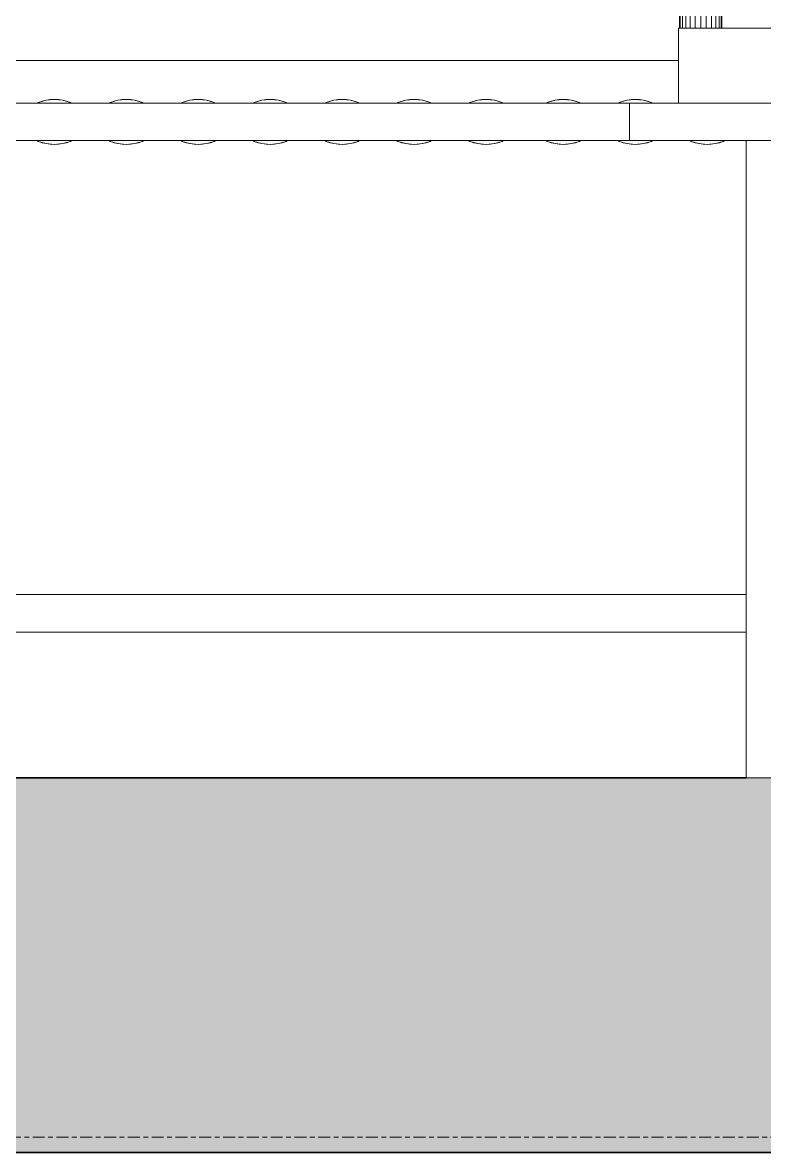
# Model space of a CAD drawing. Header units: centimetres. Extents: x -13467 to 3766, y -437 to 1921.
# Drawn here: x -4108.5 to -4009.6, y 44 to 194.7 of the extents above; entities that cross this region are included whole.
import ezdxf

# ---------------------------------------------------------------- set-up
doc = ezdxf.new("R2010")
doc.units = ezdxf.units.CM
doc.linetypes.add('Centre', pattern=[3.175, 0.635, -0.475, 1.59, -0.475])
for name, color, linetype, lineweight in [('A-FLOR', 7, 'Continuous', 9), ('A-FLOR-LEVL', 7, 'Continuous', 9), ('A-FLOR-PATT', 7, 'Continuous', 35), ('M-EQPM', 7, 'Continuous', 9)]:
    doc.layers.add(name, color=color, linetype=linetype, lineweight=lineweight)

# ---------------------------------------------------------------- blocks, each defined once
blk = doc.blocks.new('PQ_RVR_EST-01_ZZ_ZZ_MO_T_A_rvt-2-Sección 1-2')
at = {"layer": 'A-FLOR-PATT', "lineweight": 9, "true_color": 0x9a9a9a}
blk.add_hatch(color=253, dxfattribs=at).paths.add_polyline_path([(-4386.6, 44), (2113.1, 44), (2113.1, 94), (-4386.6, 94), (-4386.6, 55.83)])
at = {"layer": 'A-FLOR', "lineweight": 35}
for p, q in [((-3460.65, 94), (-4386.6, 94)), ((-4386.6, 44), (1960.17, 44))]:
    blk.add_line(p, q, dxfattribs=at)
blk = doc.blocks.new('EQ-04-003 - EQ-04-003_dwg_Agrupar_512-1535238-Sección 1-2')
at = {"layer": 'M-EQPM', "color": 253, "true_color": 0x999999}
for p, q in [((-3426.09, 194), (-3469.68, 194)), ((-3469.68, 194), (-3469.68, 184)), ((-3469.68, 184), (-3469.68, 194)), ((-3426.09, 194), (-3469.68, 194)), ((-3469.68, 184), (-3469.68, 194)), ((-3426.09, 194), (-3426.09, 184)), ((-3426.09, 194), (-3426.09, 184))]:
    blk.add_line(p, q, dxfattribs=at)
at = {"layer": 'M-EQPM', "color": 253, "true_color": 0x999999, "flags": 128}
blk.add_lwpolyline([(-3469.68, 194), (-3426.09, 194), (-3426.09, 184)], dxfattribs=at)
blk = doc.blocks.new('EQ-04-003 - EQ-04-003_dwg_Agrupar_939-1535239-Sección 1-2')
at = {"layer": 'M-EQPM', "color": 251, "true_color": 0x666666}
for p, q in [((-3469.43, 234), (-3469.52, 234)), ((-3469.43, 234), (-3469.52, 234)), ((-3469.52, 234), (-3469.52, 194)), ((-3469.52, 234), (-3469.52, 194)), ((-3469.52, 194), (-3469.52, 234)), ((-3469.43, 234), (-3469.14, 234)), ((-3469.43, 234), (-3469.43, 194)), ((-3469.43, 234), (-3469.43, 194)), ((-3469.43, 194), (-3469.43, 234)), ((-3469.14, 234), (-3468.79, 234)), ((-3469.14, 234), (-3469.14, 194)), ((-3469.14, 234), (-3469.14, 194)), ((-3469.14, 194), (-3469.14, 234)), ((-3468.69, 234), (-3468.69, 194)), ((-3468.69, 234), (-3468.69, 194)), ((-3468.69, 194), (-3468.69, 234)), ((-3468.11, 234), (-3468.11, 194)), ((-3468.11, 234), (-3468.11, 194)), ((-3468.11, 194), (-3468.11, 234)), ((-3467.43, 234), (-3467.43, 194)), ((-3467.43, 234), (-3467.43, 194)), ((-3467.43, 194), (-3467.43, 234)), ((-3466.69, 234), (-3466.69, 194)), ((-3466.69, 234), (-3466.69, 194)), ((-3466.69, 194), (-3466.69, 234)), ((-3465.96, 234), (-3465.96, 194)), ((-3465.96, 234), (-3465.96, 194)), ((-3465.96, 194), (-3465.96, 234)), ((-3465.28, 234), (-3465.28, 194)), ((-3465.28, 234), (-3465.28, 194)), ((-3465.28, 194), (-3465.28, 234)), ((-3464.69, 234), (-3464.69, 194)), ((-3464.69, 234), (-3464.69, 194)), ((-3464.69, 194), (-3464.69, 234)), ((-3464.6, 234), (-3464.25, 234)), ((-3464.25, 234), (-3463.96, 234)), ((-3464.25, 234), (-3464.25, 194)), ((-3464.25, 234), (-3464.25, 194)), ((-3464.25, 194), (-3464.25, 234)), ((-3463.96, 234), (-3463.87, 234)), ((-3463.96, 234), (-3463.87, 234)), ((-3463.96, 234), (-3463.96, 194)), ((-3463.96, 234), (-3463.96, 194)), ((-3463.96, 194), (-3463.96, 234)), ((-3463.87, 234), (-3463.87, 194)), ((-3463.87, 234), (-3463.87, 194)), ((-3463.87, 194), (-3463.87, 234))]:
    blk.add_line(p, q, dxfattribs=at)
blk = doc.blocks.new('EQ-04-003 - EQ-04-003_dwg_Agrupar_511-1535240-Sección 1-2')
at = {"layer": 'M-EQPM', "color": 253, "true_color": 0x999999}
for p, q in [((-3464.6, 251), (-3468.79, 251)), ((-3468.79, 251), (-3468.79, 234)), ((-3464.6, 251), (-3468.79, 251)), ((-3468.79, 234), (-3468.79, 251)), ((-3464.6, 251), (-3464.6, 234)), ((-3464.6, 251), (-3464.6, 234)), ((-3464.6, 234), (-3468.79, 234)), ((-3466.69, 234), (-3468.79, 234)), ((-3464.6, 234), (-3466.69, 234))]:
    blk.add_line(p, q, dxfattribs=at)
at = {"layer": 'M-EQPM', "color": 253, "true_color": 0x999999, "flags": 128}
for points in [[(-3468.79, 251), (-3464.6, 251), (-3464.6, 234), (-3466.69, 234)], [(-3466.69, 234), (-3468.79, 234), (-3468.79, 251)]]:
    blk.add_lwpolyline(points, dxfattribs=at)
blk = doc.blocks.new('EQ-04-003 - EQ-04-003_dwg_Agrupar_506-1535241-Sección 1-2')
for name in ['EQ-04-003 - EQ-04-003_dwg_Agrupar_511-1535240-Sección 1-2', 'EQ-04-003 - EQ-04-003_dwg_Agrupar_939-1535239-Sección 1-2', 'EQ-04-003 - EQ-04-003_dwg_Agrupar_512-1535238-Sección 1-2']:
    blk.add_blockref(name, (0, 0))
blk = doc.blocks.new('EQ-04-003 - EQ-04-003_dwg_Agrupar_546-1535242-Sección 1-2')
at = {"layer": 'M-EQPM', "color": 136, "true_color": 0x007f7f}
for p, q in [((-3476.21, 179), (-3476.21, 184)), ((-3476.21, 184), (-3423.47, 184)), ((-3476.21, 179), (-3476.21, 184)), ((-3423.47, 184), (-3476.21, 184)), ((-3423.47, 179), (-3423.47, 184)), ((-3423.47, 184), (-3423.47, 179)), ((-3423.47, 179), (-3476.21, 179)), ((-3476.21, 179), (-3423.47, 179))]:
    blk.add_line(p, q, dxfattribs=at)
at = {"layer": 'M-EQPM', "color": 136, "true_color": 0x007f7f, "flags": 128}
blk.add_lwpolyline([(-3476.21, 184), (-3476.21, 179), (-3423.47, 179), (-3423.47, 184)], close=True, dxfattribs=at)
blk = doc.blocks.new('EQ-04-003 - EQ-04-003_dwg_Agrupar_982-1535243-Sección 1-2')
at = {"layer": 'M-EQPM', "color": 251, "true_color": 0x666666}
for p, q in [((-3455.77, 179), (-3460.65, 179)), ((-3460.65, 179), (-3460.65, 94)), ((-3460.65, 179), (-3460.65, 94)), ((-3455.77, 179), (-3460.65, 179)), ((-3455.77, 179), (-3455.77, 94)), ((-3455.77, 179), (-3455.77, 94)), ((-3460.65, 94), (-3455.77, 94)), ((-3460.65, 94), (-3455.77, 94))]:
    blk.add_line(p, q, dxfattribs=at)
at = {"layer": 'M-EQPM', "color": 251, "true_color": 0x666666, "flags": 128}
blk.add_lwpolyline([(-3460.65, 179), (-3460.65, 94), (-3455.77, 94), (-3455.77, 179)], close=True, dxfattribs=at)
blk = doc.blocks.new('EQ-04-003 - EQ-04-003_dwg_Agrupar_982-1535244-Sección 1-2')
at = {"layer": 'M-EQPM', "color": 251, "true_color": 0x666666}
for p, q in [((-3431.26, 137.74), (-3455.77, 137.74)), ((-3455.77, 137.74), (-3455.77, 132.34)), ((-3431.26, 137.74), (-3455.77, 137.74)), ((-3455.77, 137.74), (-3455.77, 132.34)), ((-3431.26, 132.34), (-3431.26, 137.74)), ((-3431.26, 132.34), (-3431.26, 137.74)), ((-3431.26, 132.34), (-3455.77, 132.34)), ((-3431.26, 132.34), (-3455.77, 132.34))]:
    blk.add_line(p, q, dxfattribs=at)
at = {"layer": 'M-EQPM', "color": 251, "true_color": 0x666666, "flags": 128}
blk.add_lwpolyline([(-3431.26, 137.74), (-3455.77, 137.74), (-3455.77, 132.34), (-3431.26, 132.34)], close=True, dxfattribs=at)
blk = doc.blocks.new('EQ-04-003 - EQ-04-003_dwg_Agrupar_590-1535245-Sección 1-2')
at = {"layer": 'M-EQPM', "color": 251, "true_color": 0x666666}
for p, q in [((-3426.38, 179), (-3431.26, 179)), ((-3431.26, 179), (-3431.26, 94)), ((-3431.26, 179), (-3431.26, 94)), ((-3426.38, 179), (-3431.26, 179)), ((-3426.38, 179), (-3426.38, 94)), ((-3426.38, 179), (-3426.38, 94)), ((-3431.26, 94), (-3426.38, 94)), ((-3431.26, 94), (-3426.38, 94))]:
    blk.add_line(p, q, dxfattribs=at)
at = {"layer": 'M-EQPM', "color": 251, "true_color": 0x666666, "flags": 128}
blk.add_lwpolyline([(-3431.26, 179), (-3431.26, 94), (-3426.38, 94), (-3426.38, 179)], close=True, dxfattribs=at)
blk = doc.blocks.new('EQ-04-003 - EQ-04-003_dwg_Agrupar_516-1535246-Sección 1-2')
for name in ['EQ-04-003 - EQ-04-003_dwg_Agrupar_982-1535243-Sección 1-2', 'EQ-04-003 - EQ-04-003_dwg_Agrupar_590-1535245-Sección 1-2', 'EQ-04-003 - EQ-04-003_dwg_Agrupar_982-1535244-Sección 1-2']:
    blk.add_blockref(name, (0, 0))
blk = doc.blocks.new('EQ-04-003 - EQ-04-003_dwg_Agrupar_555-1535251-Sección 1-2')
for name in ['EQ-04-003 - EQ-04-003_dwg_Agrupar_546-1535242-Sección 1-2', 'EQ-04-003 - EQ-04-003_dwg_Agrupar_516-1535246-Sección 1-2']:
    blk.add_blockref(name, (0, 0))
blk = doc.blocks.new('EQ-04-003 - EQ-04-003_dwg-1535237-Sección 1-2')
for name in ['EQ-04-003 - EQ-04-003_dwg_Agrupar_506-1535241-Sección 1-2', 'EQ-04-003 - EQ-04-003_dwg_Agrupar_555-1535251-Sección 1-2']:
    blk.add_blockref(name, (0, 0))
blk = doc.blocks.new('EQ-04-003 - EQ-04-003-1535254-Sección 1-2')
blk.add_blockref('EQ-04-003 - EQ-04-003_dwg-1535237-Sección 1-2', (0, 0))
blk = doc.blocks.new('EQ-04-008 - EQ-04-008_dwg_Agrupar_528-1540616-Sección 1-2')
at = {"layer": 'M-EQPM', "color": 251, "true_color": 0x666666}
for p, q in [((-3476.21, 184), (-3645.59, 184)), ((-3476.21, 184), (-3645.59, 184)), ((-3476.21, 184), (-3645.59, 184)), ((-3645.59, 179), (-3476.21, 179)), ((-3645.59, 179), (-3476.21, 179))]:
    blk.add_line(p, q, dxfattribs=at)
at = {"layer": 'M-EQPM', "color": 251, "true_color": 0x666666, "flags": 128}
blk.add_lwpolyline([(-3645.59, 184), (-3645.59, 179), (-3476.21, 179)], dxfattribs=at)
blk = doc.blocks.new('EQ-04-008 - EQ-04-008_dwg_Agrupar_1737-1540618-Sección 1-2')
at = {"layer": 'M-EQPM', "color": 251, "true_color": 0x666666}
for p, q in [((-3526.46, 184), (-3526.28, 184.1)), ((-3525.24, 184.4), (-3526.28, 184.1)), ((-3524.13, 184.5), (-3525.24, 184.4)), ((-3523.02, 184.4), (-3524.13, 184.5)), ((-3523.02, 184.4), (-3521.98, 184.1)), ((-3521.8, 184), (-3521.98, 184.1)), ((-3526.28, 178.9), (-3526.46, 179)), ((-3525.24, 178.6), (-3526.28, 178.9)), ((-3524.13, 178.5), (-3525.24, 178.6)), ((-3523.02, 178.6), (-3524.13, 178.5)), ((-3521.98, 178.9), (-3523.02, 178.6)), ((-3521.98, 178.9), (-3521.8, 179))]:
    blk.add_line(p, q, dxfattribs=at)
for start_param, end_param in [(1.053022, 2.088571), (1.053022, 2.088571), (1.053022, 2.088571), (1.053022, 2.088571), (1.053022, 2.088571), (1.053022, 2.088571), (1.053022, 2.088571), (1.053022, 2.088571), (1.053022, 2.088571), (1.053022, 2.088571), (1.053022, 2.088571), (1.053022, 2.088571), (1.053022, 2.088571), (1.053022, 2.088571), (1.053022, 2.088571), (1.053022, 2.088571), (1.053022, 2.088571), (1.053022, 2.088571), (1.053022, 2.088571), (1.053022, 2.088571), (1.053022, 2.088571), (1.053022, 2.088571), (1.053022, 2.088571), (1.053022, 2.088571), (1.053022, 2.088571), (4.194614, 5.230164), (4.194614, 5.230164), (4.194614, 5.230164), (4.194614, 5.230164), (4.194614, 5.230164), (4.194614, 5.230164), (4.194614, 5.230164), (4.194614, 5.230164), (4.194614, 5.230164), (4.194614, 5.230164), (4.194614, 5.230164), (4.194614, 5.230164), (4.194614, 5.230164), (4.194614, 5.230164), (4.194614, 5.230164), (4.194614, 5.230164), (4.194614, 5.230164), (4.194614, 5.230164), (4.194614, 5.230164), (4.194614, 5.230164), (4.194614, 5.230164), (4.194614, 5.230164), (4.194614, 5.230164), (4.194614, 5.230164), (4.194614, 5.230164)]:
    blk.add_ellipse((-3524.13, 181.5), major_axis=(4.3, 0), ratio=0.69819, start_param=start_param, end_param=end_param, dxfattribs=at)
blk = doc.blocks.new('EQ-04-008 - EQ-04-008_dwg_Agrupar_1737-1540622-Sección 1-2')
at = {"layer": 'M-EQPM', "color": 251, "true_color": 0x666666}
for p, q in [((-3467.98, 178.9), (-3468.17, 179)), ((-3466.95, 178.6), (-3467.98, 178.9)), ((-3465.84, 178.5), (-3466.95, 178.6)), ((-3464.72, 178.6), (-3465.84, 178.5)), ((-3463.69, 178.9), (-3464.72, 178.6)), ((-3463.69, 178.9), (-3463.5, 179))]:
    blk.add_line(p, q, dxfattribs=at)
blk.add_ellipse((-3465.84, 181.5), major_axis=(4.3, 0), ratio=0.69819, start_param=4.194614, end_param=5.230164, dxfattribs=at)
blk.add_ellipse((-3465.84, 181.5), major_axis=(4.3, 0), ratio=0.69819, start_param=4.194614, end_param=5.230164, dxfattribs=at)
blk.add_ellipse((-3465.84, 181.5), major_axis=(4.3, 0), ratio=0.69819, start_param=4.194614, end_param=5.230164, dxfattribs=at)
blk.add_ellipse((-3465.84, 181.5), major_axis=(4.3, 0), ratio=0.69819, start_param=4.194614, end_param=5.230164, dxfattribs=at)
blk.add_ellipse((-3465.84, 181.5), major_axis=(4.3, 0), ratio=0.69819, start_param=4.194614, end_param=5.230164, dxfattribs=at)
blk.add_ellipse((-3465.84, 181.5), major_axis=(4.3, 0), ratio=0.69819, start_param=4.194614, end_param=5.230164, dxfattribs=at)
blk.add_ellipse((-3465.84, 181.5), major_axis=(4.3, 0), ratio=0.69819, start_param=4.194614, end_param=5.230164, dxfattribs=at)
blk.add_ellipse((-3465.84, 181.5), major_axis=(4.3, 0), ratio=0.69819, start_param=4.194614, end_param=5.230164, dxfattribs=at)
blk.add_ellipse((-3465.84, 181.5), major_axis=(4.3, 0), ratio=0.69819, start_param=4.194614, end_param=5.230164, dxfattribs=at)
blk.add_ellipse((-3465.84, 181.5), major_axis=(4.3, 0), ratio=0.69819, start_param=4.194614, end_param=5.230164, dxfattribs=at)
blk.add_ellipse((-3465.84, 181.5), major_axis=(4.3, 0), ratio=0.69819, start_param=4.194614, end_param=5.230164, dxfattribs=at)
blk.add_ellipse((-3465.84, 181.5), major_axis=(4.3, 0), ratio=0.69819, start_param=4.194614, end_param=5.230164, dxfattribs=at)
blk.add_ellipse((-3465.84, 181.5), major_axis=(4.3, 0), ratio=0.69819, start_param=4.194614, end_param=5.230164, dxfattribs=at)
blk.add_ellipse((-3465.84, 181.5), major_axis=(4.3, 0), ratio=0.69819, start_param=4.194614, end_param=5.230164, dxfattribs=at)
blk.add_ellipse((-3465.84, 181.5), major_axis=(4.3, 0), ratio=0.69819, start_param=4.194614, end_param=5.230164, dxfattribs=at)
blk.add_ellipse((-3465.84, 181.5), major_axis=(4.3, 0), ratio=0.69819, start_param=4.194614, end_param=5.230164, dxfattribs=at)
blk.add_ellipse((-3465.84, 181.5), major_axis=(4.3, 0), ratio=0.69819, start_param=4.194614, end_param=5.230164, dxfattribs=at)
blk.add_ellipse((-3465.84, 181.5), major_axis=(4.3, 0), ratio=0.69819, start_param=4.194614, end_param=5.230164, dxfattribs=at)
blk.add_ellipse((-3465.84, 181.5), major_axis=(4.3, 0), ratio=0.69819, start_param=4.194614, end_param=5.230164, dxfattribs=at)
blk.add_ellipse((-3465.84, 181.5), major_axis=(4.3, 0), ratio=0.69819, start_param=4.194614, end_param=5.230164, dxfattribs=at)
blk.add_ellipse((-3465.84, 181.5), major_axis=(4.3, 0), ratio=0.69819, start_param=4.194614, end_param=5.230164, dxfattribs=at)
blk.add_ellipse((-3465.84, 181.5), major_axis=(4.3, 0), ratio=0.69819, start_param=4.194614, end_param=5.230164, dxfattribs=at)
blk.add_ellipse((-3465.84, 181.5), major_axis=(4.3, 0), ratio=0.69819, start_param=4.194614, end_param=5.230164, dxfattribs=at)
blk.add_ellipse((-3465.84, 181.5), major_axis=(4.3, 0), ratio=0.69819, start_param=4.194614, end_param=5.230164, dxfattribs=at)
blk.add_ellipse((-3465.84, 181.5), major_axis=(4.3, 0), ratio=0.69819, start_param=4.194614, end_param=5.230164, dxfattribs=at)
blk = doc.blocks.new('EQ-04-008 - EQ-04-008_dwg_Agrupar_1737-1540623-Sección 1-2')
at = {"layer": 'M-EQPM', "color": 251, "true_color": 0x666666}
for p, q in [((-3487.36, 184), (-3487.18, 184.1)), ((-3486.14, 184.4), (-3487.18, 184.1)), ((-3485.03, 184.5), (-3486.14, 184.4)), ((-3483.92, 184.4), (-3485.03, 184.5)), ((-3483.92, 184.4), (-3482.88, 184.1)), ((-3482.7, 184), (-3482.88, 184.1)), ((-3487.18, 178.9), (-3487.36, 179)), ((-3486.14, 178.6), (-3487.18, 178.9)), ((-3485.03, 178.5), (-3486.14, 178.6)), ((-3483.92, 178.6), (-3485.03, 178.5)), ((-3482.88, 178.9), (-3483.92, 178.6)), ((-3482.88, 178.9), (-3482.7, 179))]:
    blk.add_line(p, q, dxfattribs=at)
for start_param, end_param in [(1.053022, 2.088571), (1.053022, 2.088571), (1.053022, 2.088571), (1.053022, 2.088571), (1.053022, 2.088571), (1.053022, 2.088571), (1.053022, 2.088571), (1.053022, 2.088571), (1.053022, 2.088571), (1.053022, 2.088571), (1.053022, 2.088571), (1.053022, 2.088571), (1.053022, 2.088571), (1.053022, 2.088571), (1.053022, 2.088571), (1.053022, 2.088571), (1.053022, 2.088571), (1.053022, 2.088571), (1.053022, 2.088571), (1.053022, 2.088571), (1.053022, 2.088571), (1.053022, 2.088571), (1.053022, 2.088571), (1.053022, 2.088571), (1.053022, 2.088571), (4.194614, 5.230164), (4.194614, 5.230164), (4.194614, 5.230164), (4.194614, 5.230164), (4.194614, 5.230164), (4.194614, 5.230164), (4.194614, 5.230164), (4.194614, 5.230164), (4.194614, 5.230164), (4.194614, 5.230164), (4.194614, 5.230164), (4.194614, 5.230164), (4.194614, 5.230164), (4.194614, 5.230164), (4.194614, 5.230164), (4.194614, 5.230164), (4.194614, 5.230164), (4.194614, 5.230164), (4.194614, 5.230164), (4.194614, 5.230164), (4.194614, 5.230164), (4.194614, 5.230164), (4.194614, 5.230164), (4.194614, 5.230164), (4.194614, 5.230164)]:
    blk.add_ellipse((-3485.03, 181.5), major_axis=(4.3, 0), ratio=0.69819, start_param=start_param, end_param=end_param, dxfattribs=at)
blk = doc.blocks.new('EQ-04-008 - EQ-04-008_dwg_Agrupar_1737-1540628-Sección 1-2')
at = {"layer": 'M-EQPM', "color": 251, "true_color": 0x666666}
for p, q in [((-3555.25, 184), (-3555.07, 184.1)), ((-3554.03, 184.4), (-3555.07, 184.1)), ((-3552.92, 184.5), (-3554.03, 184.4)), ((-3551.81, 184.4), (-3552.92, 184.5)), ((-3551.81, 184.4), (-3550.77, 184.1)), ((-3550.59, 184), (-3550.77, 184.1)), ((-3555.07, 178.9), (-3555.25, 179)), ((-3554.03, 178.6), (-3555.07, 178.9)), ((-3552.92, 178.5), (-3554.03, 178.6)), ((-3551.81, 178.6), (-3552.92, 178.5)), ((-3550.77, 178.9), (-3551.81, 178.6)), ((-3550.77, 178.9), (-3550.59, 179))]:
    blk.add_line(p, q, dxfattribs=at)
for start_param, end_param in [(1.053022, 2.088571), (1.053022, 2.088571), (1.053022, 2.088571), (1.053022, 2.088571), (1.053022, 2.088571), (1.053022, 2.088571), (1.053022, 2.088571), (1.053022, 2.088571), (1.053022, 2.088571), (1.053022, 2.088571), (1.053022, 2.088571), (1.053022, 2.088571), (1.053022, 2.088571), (1.053022, 2.088571), (1.053022, 2.088571), (1.053022, 2.088571), (1.053022, 2.088571), (1.053022, 2.088571), (1.053022, 2.088571), (1.053022, 2.088571), (1.053022, 2.088571), (1.053022, 2.088571), (1.053022, 2.088571), (1.053022, 2.088571), (1.053022, 2.088571), (4.194614, 5.230164), (4.194614, 5.230164), (4.194614, 5.230164), (4.194614, 5.230164), (4.194614, 5.230164), (4.194614, 5.230164), (4.194614, 5.230164), (4.194614, 5.230164), (4.194614, 5.230164), (4.194614, 5.230164), (4.194614, 5.230164), (4.194614, 5.230164), (4.194614, 5.230164), (4.194614, 5.230164), (4.194614, 5.230164), (4.194614, 5.230164), (4.194614, 5.230164), (4.194614, 5.230164), (4.194614, 5.230164), (4.194614, 5.230164), (4.194614, 5.230164), (4.194614, 5.230164), (4.194614, 5.230164), (4.194614, 5.230164), (4.194614, 5.230164)]:
    blk.add_ellipse((-3552.92, 181.5), major_axis=(4.3, 0), ratio=0.69819, start_param=start_param, end_param=end_param, dxfattribs=at)
blk = doc.blocks.new('EQ-04-008 - EQ-04-008_dwg_Agrupar_1737-1540630-Sección 1-2')
at = {"layer": 'M-EQPM', "color": 251, "true_color": 0x666666}
for p, q in [((-3507.27, 184), (-3507.09, 184.1)), ((-3506.05, 184.4), (-3507.09, 184.1)), ((-3504.94, 184.5), (-3506.05, 184.4)), ((-3503.82, 184.4), (-3504.94, 184.5)), ((-3503.82, 184.4), (-3502.79, 184.1)), ((-3502.61, 184), (-3502.79, 184.1)), ((-3507.09, 178.9), (-3507.27, 179)), ((-3506.05, 178.6), (-3507.09, 178.9)), ((-3504.94, 178.5), (-3506.05, 178.6)), ((-3503.82, 178.6), (-3504.94, 178.5)), ((-3502.79, 178.9), (-3503.82, 178.6)), ((-3502.79, 178.9), (-3502.61, 179))]:
    blk.add_line(p, q, dxfattribs=at)
for start_param, end_param in [(1.053022, 2.088571), (1.053022, 2.088571), (1.053022, 2.088571), (1.053022, 2.088571), (1.053022, 2.088571), (1.053022, 2.088571), (1.053022, 2.088571), (1.053022, 2.088571), (1.053022, 2.088571), (1.053022, 2.088571), (1.053022, 2.088571), (1.053022, 2.088571), (1.053022, 2.088571), (1.053022, 2.088571), (1.053022, 2.088571), (1.053022, 2.088571), (1.053022, 2.088571), (1.053022, 2.088571), (1.053022, 2.088571), (1.053022, 2.088571), (1.053022, 2.088571), (1.053022, 2.088571), (1.053022, 2.088571), (1.053022, 2.088571), (1.053022, 2.088571), (4.194614, 5.230164), (4.194614, 5.230164), (4.194614, 5.230164), (4.194614, 5.230164), (4.194614, 5.230164), (4.194614, 5.230164), (4.194614, 5.230164), (4.194614, 5.230164), (4.194614, 5.230164), (4.194614, 5.230164), (4.194614, 5.230164), (4.194614, 5.230164), (4.194614, 5.230164), (4.194614, 5.230164), (4.194614, 5.230164), (4.194614, 5.230164), (4.194614, 5.230164), (4.194614, 5.230164), (4.194614, 5.230164), (4.194614, 5.230164), (4.194614, 5.230164), (4.194614, 5.230164), (4.194614, 5.230164), (4.194614, 5.230164), (4.194614, 5.230164)]:
    blk.add_ellipse((-3504.94, 181.5), major_axis=(4.3, 0), ratio=0.69819, start_param=start_param, end_param=end_param, dxfattribs=at)
blk = doc.blocks.new('EQ-04-008 - EQ-04-008_dwg_Agrupar_1737-1540631-Sección 1-2')
at = {"layer": 'M-EQPM', "color": 251, "true_color": 0x666666}
for p, q in [((-3516.86, 184), (-3516.68, 184.1)), ((-3515.65, 184.4), (-3516.68, 184.1)), ((-3514.53, 184.5), (-3515.65, 184.4)), ((-3513.42, 184.4), (-3514.53, 184.5)), ((-3513.42, 184.4), (-3512.38, 184.1)), ((-3512.2, 184), (-3512.38, 184.1)), ((-3516.68, 178.9), (-3516.86, 179)), ((-3515.65, 178.6), (-3516.68, 178.9)), ((-3514.53, 178.5), (-3515.65, 178.6)), ((-3513.42, 178.6), (-3514.53, 178.5)), ((-3512.38, 178.9), (-3513.42, 178.6)), ((-3512.38, 178.9), (-3512.2, 179))]:
    blk.add_line(p, q, dxfattribs=at)
for start_param, end_param in [(1.053022, 2.088571), (1.053022, 2.088571), (1.053022, 2.088571), (1.053022, 2.088571), (1.053022, 2.088571), (1.053022, 2.088571), (1.053022, 2.088571), (1.053022, 2.088571), (1.053022, 2.088571), (1.053022, 2.088571), (1.053022, 2.088571), (1.053022, 2.088571), (1.053022, 2.088571), (1.053022, 2.088571), (1.053022, 2.088571), (1.053022, 2.088571), (1.053022, 2.088571), (1.053022, 2.088571), (1.053022, 2.088571), (1.053022, 2.088571), (1.053022, 2.088571), (1.053022, 2.088571), (1.053022, 2.088571), (1.053022, 2.088571), (1.053022, 2.088571), (4.194614, 5.230164), (4.194614, 5.230164), (4.194614, 5.230164), (4.194614, 5.230164), (4.194614, 5.230164), (4.194614, 5.230164), (4.194614, 5.230164), (4.194614, 5.230164), (4.194614, 5.230164), (4.194614, 5.230164), (4.194614, 5.230164), (4.194614, 5.230164), (4.194614, 5.230164), (4.194614, 5.230164), (4.194614, 5.230164), (4.194614, 5.230164), (4.194614, 5.230164), (4.194614, 5.230164), (4.194614, 5.230164), (4.194614, 5.230164), (4.194614, 5.230164), (4.194614, 5.230164), (4.194614, 5.230164), (4.194614, 5.230164), (4.194614, 5.230164)]:
    blk.add_ellipse((-3514.53, 181.5), major_axis=(4.3, 0), ratio=0.69819, start_param=start_param, end_param=end_param, dxfattribs=at)
blk = doc.blocks.new('EQ-04-008 - EQ-04-008_dwg_Agrupar_1737-1540632-Sección 1-2')
at = {"layer": 'M-EQPM', "color": 251, "true_color": 0x666666}
for p, q in [((-3545.65, 184), (-3545.47, 184.1)), ((-3544.43, 184.4), (-3545.47, 184.1)), ((-3543.32, 184.5), (-3544.43, 184.4)), ((-3542.21, 184.4), (-3543.32, 184.5)), ((-3542.21, 184.4), (-3541.17, 184.1)), ((-3540.99, 184), (-3541.17, 184.1)), ((-3545.47, 178.9), (-3545.65, 179)), ((-3544.43, 178.6), (-3545.47, 178.9)), ((-3543.32, 178.5), (-3544.43, 178.6)), ((-3542.21, 178.6), (-3543.32, 178.5)), ((-3541.17, 178.9), (-3542.21, 178.6)), ((-3541.17, 178.9), (-3540.99, 179))]:
    blk.add_line(p, q, dxfattribs=at)
for start_param, end_param in [(1.053022, 2.088571), (1.053022, 2.088571), (1.053022, 2.088571), (1.053022, 2.088571), (1.053022, 2.088571), (1.053022, 2.088571), (1.053022, 2.088571), (1.053022, 2.088571), (1.053022, 2.088571), (1.053022, 2.088571), (1.053022, 2.088571), (1.053022, 2.088571), (1.053022, 2.088571), (1.053022, 2.088571), (1.053022, 2.088571), (1.053022, 2.088571), (1.053022, 2.088571), (1.053022, 2.088571), (1.053022, 2.088571), (1.053022, 2.088571), (1.053022, 2.088571), (1.053022, 2.088571), (1.053022, 2.088571), (1.053022, 2.088571), (1.053022, 2.088571), (4.194614, 5.230164), (4.194614, 5.230164), (4.194614, 5.230164), (4.194614, 5.230164), (4.194614, 5.230164), (4.194614, 5.230164), (4.194614, 5.230164), (4.194614, 5.230164), (4.194614, 5.230164), (4.194614, 5.230164), (4.194614, 5.230164), (4.194614, 5.230164), (4.194614, 5.230164), (4.194614, 5.230164), (4.194614, 5.230164), (4.194614, 5.230164), (4.194614, 5.230164), (4.194614, 5.230164), (4.194614, 5.230164), (4.194614, 5.230164), (4.194614, 5.230164), (4.194614, 5.230164), (4.194614, 5.230164), (4.194614, 5.230164), (4.194614, 5.230164)]:
    blk.add_ellipse((-3543.32, 181.5), major_axis=(4.3, 0), ratio=0.69819, start_param=start_param, end_param=end_param, dxfattribs=at)
blk = doc.blocks.new('EQ-04-008 - EQ-04-008_dwg_Agrupar_1737-1540636-Sección 1-2')
at = {"layer": 'M-EQPM', "color": 251, "true_color": 0x666666}
for p, q in [((-3536.06, 184), (-3535.87, 184.1)), ((-3534.84, 184.4), (-3535.87, 184.1)), ((-3533.73, 184.5), (-3534.84, 184.4)), ((-3532.61, 184.4), (-3533.73, 184.5)), ((-3532.61, 184.4), (-3531.58, 184.1)), ((-3531.39, 184), (-3531.58, 184.1)), ((-3535.87, 178.9), (-3536.06, 179)), ((-3534.84, 178.6), (-3535.87, 178.9)), ((-3533.73, 178.5), (-3534.84, 178.6)), ((-3532.61, 178.6), (-3533.73, 178.5)), ((-3531.58, 178.9), (-3532.61, 178.6)), ((-3531.58, 178.9), (-3531.39, 179))]:
    blk.add_line(p, q, dxfattribs=at)
for start_param, end_param in [(1.053022, 2.088571), (1.053022, 2.088571), (1.053022, 2.088571), (1.053022, 2.088571), (1.053022, 2.088571), (1.053022, 2.088571), (1.053022, 2.088571), (1.053022, 2.088571), (1.053022, 2.088571), (1.053022, 2.088571), (1.053022, 2.088571), (1.053022, 2.088571), (1.053022, 2.088571), (1.053022, 2.088571), (1.053022, 2.088571), (1.053022, 2.088571), (1.053022, 2.088571), (1.053022, 2.088571), (1.053022, 2.088571), (1.053022, 2.088571), (1.053022, 2.088571), (1.053022, 2.088571), (1.053022, 2.088571), (1.053022, 2.088571), (1.053022, 2.088571), (4.194614, 5.230164), (4.194614, 5.230164), (4.194614, 5.230164), (4.194614, 5.230164), (4.194614, 5.230164), (4.194614, 5.230164), (4.194614, 5.230164), (4.194614, 5.230164), (4.194614, 5.230164), (4.194614, 5.230164), (4.194614, 5.230164), (4.194614, 5.230164), (4.194614, 5.230164), (4.194614, 5.230164), (4.194614, 5.230164), (4.194614, 5.230164), (4.194614, 5.230164), (4.194614, 5.230164), (4.194614, 5.230164), (4.194614, 5.230164), (4.194614, 5.230164), (4.194614, 5.230164), (4.194614, 5.230164), (4.194614, 5.230164), (4.194614, 5.230164)]:
    blk.add_ellipse((-3533.73, 181.5), major_axis=(4.3, 0), ratio=0.69819, start_param=start_param, end_param=end_param, dxfattribs=at)
blk = doc.blocks.new('EQ-04-008 - EQ-04-008_dwg_Agrupar_1737-1540637-Sección 1-2')
at = {"layer": 'M-EQPM', "color": 251, "true_color": 0x666666}
for p, q in [((-3477.76, 184), (-3477.58, 184.1)), ((-3476.54, 184.4), (-3477.58, 184.1)), ((-3475.43, 184.5), (-3476.54, 184.4)), ((-3474.32, 184.4), (-3475.43, 184.5)), ((-3474.32, 184.4), (-3473.28, 184.1)), ((-3473.1, 184), (-3473.28, 184.1)), ((-3477.58, 178.9), (-3477.76, 179)), ((-3476.54, 178.6), (-3477.58, 178.9)), ((-3475.43, 178.5), (-3476.54, 178.6)), ((-3474.32, 178.6), (-3475.43, 178.5)), ((-3473.28, 178.9), (-3474.32, 178.6)), ((-3473.28, 178.9), (-3473.1, 179))]:
    blk.add_line(p, q, dxfattribs=at)
for start_param, end_param in [(1.053022, 2.088571), (1.053022, 2.088571), (1.053022, 2.088571), (1.053022, 2.088571), (1.053022, 2.088571), (1.053022, 2.088571), (1.053022, 2.088571), (1.053022, 2.088571), (1.053022, 2.088571), (1.053022, 2.088571), (1.053022, 2.088571), (1.053022, 2.088571), (1.053022, 2.088571), (1.053022, 2.088571), (1.053022, 2.088571), (1.053022, 2.088571), (1.053022, 2.088571), (1.053022, 2.088571), (1.053022, 2.088571), (1.053022, 2.088571), (1.053022, 2.088571), (1.053022, 2.088571), (1.053022, 2.088571), (1.053022, 2.088571), (1.053022, 2.088571), (4.194614, 5.230164), (4.194614, 5.230164), (4.194614, 5.230164), (4.194614, 5.230164), (4.194614, 5.230164), (4.194614, 5.230164), (4.194614, 5.230164), (4.194614, 5.230164), (4.194614, 5.230164), (4.194614, 5.230164), (4.194614, 5.230164), (4.194614, 5.230164), (4.194614, 5.230164), (4.194614, 5.230164), (4.194614, 5.230164), (4.194614, 5.230164), (4.194614, 5.230164), (4.194614, 5.230164), (4.194614, 5.230164), (4.194614, 5.230164), (4.194614, 5.230164), (4.194614, 5.230164), (4.194614, 5.230164), (4.194614, 5.230164), (4.194614, 5.230164)]:
    blk.add_ellipse((-3475.43, 181.5), major_axis=(4.3, 0), ratio=0.69819, start_param=start_param, end_param=end_param, dxfattribs=at)
blk = doc.blocks.new('EQ-04-008 - EQ-04-008_dwg_Agrupar_1737-1540639-Sección 1-2')
at = {"layer": 'M-EQPM', "color": 251, "true_color": 0x666666}
for p, q in [((-3497.67, 184), (-3497.49, 184.1)), ((-3496.45, 184.4), (-3497.49, 184.1)), ((-3495.34, 184.5), (-3496.45, 184.4)), ((-3494.23, 184.4), (-3495.34, 184.5)), ((-3494.23, 184.4), (-3493.19, 184.1)), ((-3493.01, 184), (-3493.19, 184.1)), ((-3497.49, 178.9), (-3497.67, 179)), ((-3496.45, 178.6), (-3497.49, 178.9)), ((-3495.34, 178.5), (-3496.45, 178.6)), ((-3494.23, 178.6), (-3495.34, 178.5)), ((-3493.19, 178.9), (-3494.23, 178.6)), ((-3493.19, 178.9), (-3493.01, 179))]:
    blk.add_line(p, q, dxfattribs=at)
for start_param, end_param in [(1.053022, 2.088571), (1.053022, 2.088571), (1.053022, 2.088571), (1.053022, 2.088571), (1.053022, 2.088571), (1.053022, 2.088571), (1.053022, 2.088571), (1.053022, 2.088571), (1.053022, 2.088571), (1.053022, 2.088571), (1.053022, 2.088571), (1.053022, 2.088571), (1.053022, 2.088571), (1.053022, 2.088571), (1.053022, 2.088571), (1.053022, 2.088571), (1.053022, 2.088571), (1.053022, 2.088571), (1.053022, 2.088571), (1.053022, 2.088571), (1.053022, 2.088571), (1.053022, 2.088571), (1.053022, 2.088571), (1.053022, 2.088571), (1.053022, 2.088571), (4.194614, 5.230164), (4.194614, 5.230164), (4.194614, 5.230164), (4.194614, 5.230164), (4.194614, 5.230164), (4.194614, 5.230164), (4.194614, 5.230164), (4.194614, 5.230164), (4.194614, 5.230164), (4.194614, 5.230164), (4.194614, 5.230164), (4.194614, 5.230164), (4.194614, 5.230164), (4.194614, 5.230164), (4.194614, 5.230164), (4.194614, 5.230164), (4.194614, 5.230164), (4.194614, 5.230164), (4.194614, 5.230164), (4.194614, 5.230164), (4.194614, 5.230164), (4.194614, 5.230164), (4.194614, 5.230164), (4.194614, 5.230164), (4.194614, 5.230164)]:
    blk.add_ellipse((-3495.34, 181.5), major_axis=(4.3, 0), ratio=0.69819, start_param=start_param, end_param=end_param, dxfattribs=at)
blk = doc.blocks.new('EQ-04-008 - EQ-04-008_dwg_Agrupar_529-1540652-Sección 1-2')
at = {"layer": 'M-EQPM', "color": 251, "true_color": 0x666666}
for p, q in [((-3638.43, 118.42), (-3460.65, 118.42)), ((-3638.43, 118.42), (-3460.65, 118.42)), ((-3460.65, 118.42), (-3638.43, 118.42)), ((-3638.43, 113.42), (-3460.65, 113.42)), ((-3460.65, 113.42), (-3638.43, 113.42)), ((-3638.43, 113.42), (-3460.65, 113.42))]:
    blk.add_line(p, q, dxfattribs=at)
blk = doc.blocks.new('EQ-04-008 - EQ-04-008_dwg_Agrupar_1736-1540674-Sección 1-2')
for name in ['EQ-04-008 - EQ-04-008_dwg_Agrupar_528-1540616-Sección 1-2', 'EQ-04-008 - EQ-04-008_dwg_Agrupar_1737-1540628-Sección 1-2', 'EQ-04-008 - EQ-04-008_dwg_Agrupar_1737-1540632-Sección 1-2', 'EQ-04-008 - EQ-04-008_dwg_Agrupar_1737-1540636-Sección 1-2', 'EQ-04-008 - EQ-04-008_dwg_Agrupar_1737-1540618-Sección 1-2', 'EQ-04-008 - EQ-04-008_dwg_Agrupar_1737-1540631-Sección 1-2', 'EQ-04-008 - EQ-04-008_dwg_Agrupar_1737-1540630-Sección 1-2', 'EQ-04-008 - EQ-04-008_dwg_Agrupar_1737-1540639-Sección 1-2', 'EQ-04-008 - EQ-04-008_dwg_Agrupar_1737-1540623-Sección 1-2', 'EQ-04-008 - EQ-04-008_dwg_Agrupar_1737-1540637-Sección 1-2', 'EQ-04-008 - EQ-04-008_dwg_Agrupar_1737-1540622-Sección 1-2', 'EQ-04-008 - EQ-04-008_dwg_Agrupar_529-1540652-Sección 1-2']:
    blk.add_blockref(name, (0, 0))
blk = doc.blocks.new('EQ-04-008 - EQ-04-008_dwg-1540613-Sección 1-2')
blk.add_blockref('EQ-04-008 - EQ-04-008_dwg_Agrupar_1736-1540674-Sección 1-2', (0, 0))
blk = doc.blocks.new('EQ-04-008 - EQ-04-008-1540675-Sección 1-2')
blk.add_blockref('EQ-04-008 - EQ-04-008_dwg-1540613-Sección 1-2', (0, 0))
blk = doc.blocks.new('EQ-05-014 - EQ-05-014_dwg_Agrupar_514-1555421-Sección 1-2')
at = {"layer": 'M-EQPM', "color": 1, "true_color": 0xff0000}
for p, q in [((-3469.68, 189.68), (-3654.3, 189.68)), ((-3469.68, 189.68), (-3654.3, 189.68)), ((-3654.3, 189.68), (-3469.68, 189.68))]:
    blk.add_line(p, q, dxfattribs=at)
blk = doc.blocks.new('EQ-05-014 - EQ-05-014_dwg-1555392-Sección 1-2')
blk.add_blockref('EQ-05-014 - EQ-05-014_dwg_Agrupar_514-1555421-Sección 1-2', (0, 0))
blk = doc.blocks.new('EQ-05-014 - EQ-05-014-1555424-Sección 1-2')
blk.add_blockref('EQ-05-014 - EQ-05-014_dwg-1555392-Sección 1-2', (0, 0))
blk = doc.blocks.new('PQ_RVR_MEP-01_ZZ_ZZ_MO_T_A_rvt-2-Sección 1-2')
at = {"layer": 'M-EQPM', "lineweight": 9}
for name in ['EQ-04-003 - EQ-04-003-1535254-Sección 1-2', 'EQ-05-014 - EQ-05-014-1555424-Sección 1-2', 'EQ-04-008 - EQ-04-008-1540675-Sección 1-2']:
    blk.add_blockref(name, (0, 0), dxfattribs=at)

msp = doc.modelspace()

# ---------------------------------------------------------------- hatches: boundary and pattern name
at = {"layer": 'A-FLOR-PATT', "lineweight": 9, "true_color": 0x9a9a9a}
msp.add_hatch(color=253, dxfattribs=at).paths.add_polyline_path([(-4937.954, 44), (1508.821, 44), (1508.821, 94), (-4937.954, 94), (-4937.954, 55.831)])

# ---------------------------------------------------------------- linework, layer by layer
at = {"layer": 'A-FLOR', "lineweight": 35}
for p, q in [((-4012.002, 94), (-4937.954, 94)), ((-4937.954, 44), (1408.821, 44))]:
    msp.add_line(p, q, dxfattribs=at)
at = {"layer": 'A-FLOR-LEVL', "color": 253, "linetype": 'Centre', "true_color": 0xaaaaaa}
for p, q in [((-5238.571, 94), (1888.136, 94)), ((-5238.571, 46.025), (1888.136, 46.025))]:
    msp.add_line(p, q, dxfattribs=at)

# ---------------------------------------------------------------- block references
at = {"lineweight": 5}
for name in ['PQ_RVR_EST-01_ZZ_ZZ_MO_T_A_rvt-2-Sección 1-2', 'PQ_RVR_MEP-01_ZZ_ZZ_MO_T_A_rvt-2-Sección 1-2']:
    msp.add_blockref(name, (-551.352, 0), dxfattribs=at)

doc.saveas('drawing.dxf')
